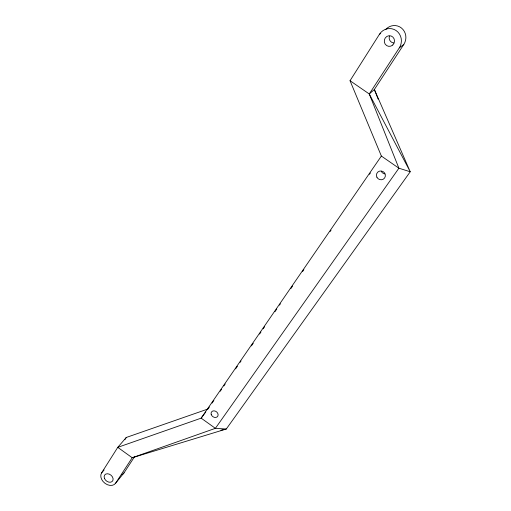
<?xml version="1.0" encoding="UTF-8"?>
<svg xmlns="http://www.w3.org/2000/svg" width="511" height="511" viewBox="0 0 511 511"><rect width="100%" height="100%" fill="white"/><g stroke="black" fill="none" stroke-linecap="round" stroke-linejoin="round"><path stroke-width="0.77" d="M134.84 456.272L124.045 472.809L115.678 483.119A8.719 6.451 39.6 0 1 105.138 483.438A8.719 6.451 39.6 0 1 101.568 472.924L117.766 447.349L126.274 437.473L208.003 408.985L209.363 407.012M115.678 483.119L132.208 457.747L226.29 429.016L410.237 171.766L398.899 168.202L381.372 156.059L350.035 80.719L379.469 34.256L380.721 33.471M125.003 439.473L126.274 437.473M205.722 412.038L201.155 418.151L117.766 447.349L132.208 457.747L215.387 428.333L398.899 168.202L369.261 93.973L399.308 47.862L403.837 44.387A12.181 11.67 -77.2 0 0 401.499 28.054A12.181 11.67 -77.2 0 0 385.613 29.6M403.837 44.387L374.371 89.502L369.261 93.973L350.035 80.719M381.372 156.059L201.155 418.151L215.387 428.333L226.29 429.016L220.873 430.192M212.071 403.07L213.885 400.439M220.215 391.234L221.576 389.261M223.837 385.977L225.191 384.004M235.597 368.885L237.404 366.253M240.119 362.312L241.02 360.996M251.425 345.877L253.232 343.245M259.569 334.041L260.923 332.073M263.184 328.784L264.545 326.81M274.944 311.691L276.758 309.066M279.472 305.118L280.373 303.802M290.778 288.683L292.586 286.051M302.538 271.59L303.892 269.623M330.132 231.489L331.032 230.18M369.479 174.302L370.386 172.986M101.568 472.924L104.097 469.948M369.261 93.973L410.237 171.766L374.371 89.502L378.121 99.089M384.968 173.881A4.433 4.28 32.8 0 1 381.334 171.364M393.789 42.943A5.219 5.001 -77.2 0 1 389.42 36.134M124.045 472.809A8.566 6.4 39.6 0 1 121.701 474.7M379.469 34.256A12.462 11.951 -79.2 0 1 396.127 30.564A12.462 11.951 -79.2 0 1 399.308 47.862M376.882 177.17A4.529 4.356 33.4 0 0 384.623 177.969A4.529 4.356 33.4 0 0 381.212 170.987A4.529 4.356 33.4 0 0 376.882 177.17M211.19 414.364A3.781 3.034 36.8 0 0 217.111 416.931A3.781 3.034 36.8 0 0 215.482 411.189A3.781 3.034 36.8 0 0 211.19 414.364M392.761 45.013A5.34 5.123 -79.2 0 0 391.062 35.974A5.34 5.123 -79.2 0 0 384.355 42.145A5.34 5.123 -79.2 0 0 392.761 45.013M104.461 478.417A4.982 3.686 39.6 0 0 112.184 481.483A4.982 3.686 39.6 0 0 109.233 474.131A4.982 3.686 39.6 0 0 104.461 478.417"/></g></svg>
